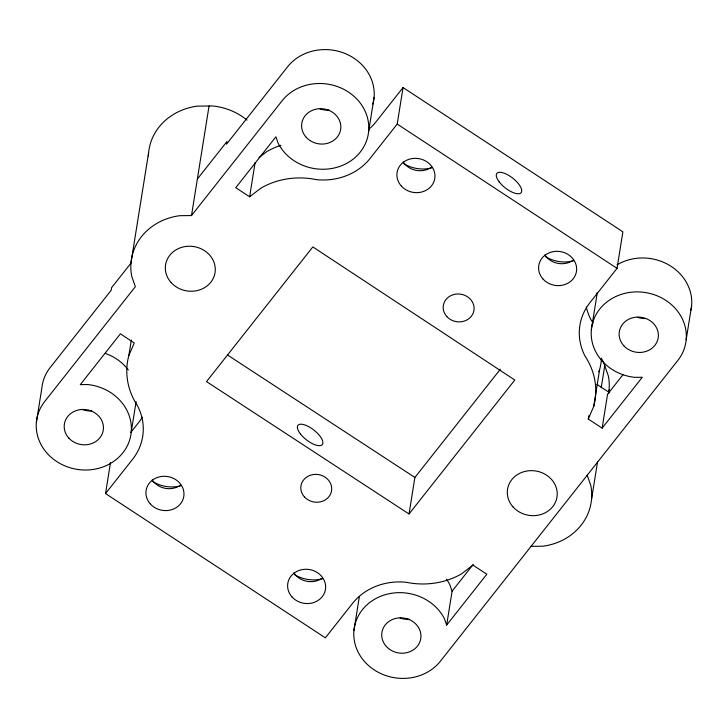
<?xml version="1.0" encoding="UTF-8"?>
<svg xmlns="http://www.w3.org/2000/svg" width="728" height="728" viewBox="0 0 728 728"><rect width="100%" height="100%" fill="white"/><g stroke="black" fill="none" stroke-linecap="round" stroke-linejoin="round"><path stroke-width="1.09" d="M36.4 422.113L41.833 388.206A47.693 42.761 9.1 0 1 50.159 367.576L111.184 290.272L111.602 287.669L131.577 262.371M131.04 262.462L148.585 152.916M588.788 415.715L588.26 419.037L602.138 428.137L642.287 377.268L634.798 377.359A47.693 42.761 9.1 0 1 592.756 322.422A47.693 42.761 9.1 0 1 658.694 296.469A47.693 42.761 9.1 0 1 677.841 360.424L440.422 661.179A47.693 42.761 9.1 0 1 367.84 664.928A47.693 42.761 9.1 0 1 373.901 599.672A47.693 42.761 9.1 0 1 444.38 618.591L446.664 625.088L486.823 574.219L472.945 565.119L461.561 573.846A73.883 66.239 9.1 0 1 406.288 582.291A59.614 53.444 9.1 0 0 352.489 603.466L325.361 637.837L105.533 493.566L110.492 462.589M105.533 493.566L132.66 459.195A59.614 53.444 9.1 0 0 137.61 405.96A73.883 66.239 9.1 0 1 128.847 355.482L131.331 339.994M131.222 432.159L136.127 401.538M128.847 355.482L134.252 343.015L120.411 333.797L80.28 384.639L87.77 384.548A47.693 42.761 9.1 0 1 129.812 439.485A47.693 42.761 9.1 0 1 63.873 465.438A47.693 42.761 9.1 0 1 44.727 401.483L135.363 286.668L131.777 276.449A59.614 53.444 9.1 0 1 179.743 215.688L191.51 215.552L209.054 106.006M191.51 215.552L282.146 100.728A47.693 42.761 9.1 0 1 354.736 96.979A47.693 42.761 9.1 0 1 348.666 162.235A47.693 42.761 9.1 0 1 278.187 143.316L275.903 136.819L235.754 187.688L249.631 196.787L255.119 162.49M368.641 131.404L374.065 97.497M249.631 196.787L261.006 188.07A73.883 66.239 9.1 0 1 316.28 179.616A59.614 53.444 9.1 0 0 370.079 158.44L397.206 124.069L403.057 87.551L622.886 231.823L617.044 268.341L589.908 302.712A59.614 53.444 9.1 0 0 584.957 355.947A73.883 66.239 9.1 0 1 593.72 406.424L588.26 419.037M353.935 630.503L359.359 596.596M409.036 513.986L514.796 380.016L312.831 246.929L206.515 381.609L409.036 513.986L414.887 477.468L500.336 369.223M446.664 625.088L452.097 591.182L449.813 584.684A47.693 42.761 9.1 0 0 446.482 579.242M591.345 329.748L596.778 295.841A47.693 42.761 9.1 0 1 597.233 292.519M593.72 406.424L599.572 369.906A73.883 66.239 9.1 0 0 601.51 358.149M601.201 387.824L604.75 365.693M602.138 428.137L607.562 394.23L623.059 374.601M591.527 499.444L597.615 461.443M608.535 393.257L609.072 389.899M686.167 339.794L691.6 305.887M598.725 371.844L599.572 369.906M197.361 179.033L226.945 141.551L226.526 144.162L287.578 66.821A47.693 42.761 9.1 0 1 346.219 53.999A47.693 42.761 9.1 0 1 372.863 104.104M130.858 432.377L138.511 422.677A59.614 53.444 9.1 0 0 142.242 417.271M403.057 87.551L375.921 121.922A59.614 53.444 9.1 0 1 369.005 129.147M452.097 591.182L473.227 564.409M258.977 157.594L266.858 151.551A73.883 66.239 9.1 0 1 280.899 145.3M531.058 546.364L542.824 546.218A59.614 53.444 9.1 0 0 590.79 485.458L587.205 475.238M227.582 355.036L414.887 477.468M397.206 124.069L617.044 268.341M596.869 384.329L609.755 392.783M601.401 358.558A59.614 53.444 9.1 0 1 603.603 362.444L608.335 375.912A59.614 53.444 9.1 0 1 608.672 393.093M617.044 264.828A47.693 42.761 9.1 0 1 670.097 265.711A47.693 42.761 9.1 0 1 690.927 310.31M105.333 353.389A47.693 42.761 9.1 0 1 128.319 369.979M329.129 110.083A19.674 17.636 9.1 0 1 320.02 108.9M91.719 410.847A19.674 17.636 9.1 0 1 82.601 409.664M645.636 318.546A19.674 17.636 9.1 0 1 637.546 317.299M409.245 619.237A19.674 17.636 9.1 0 1 400.136 618.054M586.304 307.025A59.614 53.444 9.1 0 0 590.808 319.437A73.883 66.239 9.1 0 1 593.174 323.268M148.394 156.129A59.614 53.444 9.1 0 1 197.288 106.142L212.794 105.96A59.614 53.444 9.1 0 1 247.019 120.084M322.622 578.787A33.388 29.93 9.1 0 1 294.385 574.529M180.953 485.813A33.388 29.93 9.1 0 1 152.716 481.554M573.6 260.842A33.388 29.93 9.1 0 1 545.363 256.584M431.931 167.868A33.388 29.93 9.1 0 1 403.694 163.609M322.431 577.977A19.074 17.099 9.1 0 1 293.866 572.89M180.762 484.994A19.074 17.099 9.1 0 1 152.198 479.916M573.409 260.033A19.074 17.099 9.1 0 1 544.844 254.946M431.74 167.049A19.074 17.099 9.1 0 1 403.175 161.971M171.235 282.682A25.043 22.45 9.1 0 0 213.814 277.077A25.043 22.45 9.1 0 0 185.868 246.455A25.043 22.45 9.1 0 0 171.235 282.682M386.359 646.491A19.674 17.636 9.1 0 0 419.81 642.078A19.674 17.636 9.1 0 0 397.861 618.027A19.674 17.636 9.1 0 0 386.359 646.491M623.778 345.727A19.674 17.636 9.1 0 0 657.229 341.323A19.674 17.636 9.1 0 0 635.271 317.262A19.674 17.636 9.1 0 0 623.778 345.727M68.832 438.092A19.674 17.636 9.1 0 0 102.284 433.688A19.674 17.636 9.1 0 0 80.326 409.627A19.674 17.636 9.1 0 0 68.832 438.092M306.242 137.337A19.674 17.636 9.1 0 0 339.694 132.924A19.674 17.636 9.1 0 0 317.745 108.872A19.674 17.636 9.1 0 0 306.242 137.337M513.195 507.107A25.043 22.45 9.1 0 0 555.764 501.501A25.043 22.45 9.1 0 0 527.827 470.88A25.043 22.45 9.1 0 0 513.195 507.107M499.244 181.918A15.497 6.143 38.3 0 0 520.984 192.82A15.497 6.143 38.3 0 0 506.752 174.311A15.497 6.143 38.3 0 0 499.244 181.918M304.45 496.942A15.497 13.896 9.1 0 0 330.803 493.466A15.497 13.896 9.1 0 0 313.504 474.52A15.497 13.896 9.1 0 0 304.45 496.942M446.828 316.571A15.497 13.896 9.1 0 0 473.191 313.095A15.497 13.896 9.1 0 0 455.892 294.139A15.497 13.896 9.1 0 0 446.828 316.571M292.101 597.042A19.074 17.099 9.1 0 0 324.533 592.765A19.074 17.099 9.1 0 0 303.248 569.442A19.074 17.099 9.1 0 0 292.101 597.042M150.432 504.067A19.074 17.099 9.1 0 0 182.864 499.79A19.074 17.099 9.1 0 0 161.58 476.458A19.074 17.099 9.1 0 0 150.432 504.067M543.079 279.097A19.074 17.099 9.1 0 0 575.52 274.82A19.074 17.099 9.1 0 0 554.226 251.497A19.074 17.099 9.1 0 0 543.079 279.097M401.41 186.122A19.074 17.099 9.1 0 0 433.852 181.845A19.074 17.099 9.1 0 0 412.558 158.513A19.074 17.099 9.1 0 0 401.41 186.122M300.373 433.852A15.497 6.143 38.2 0 0 322.14 444.717A15.497 6.143 38.2 0 0 307.889 426.226A15.497 6.143 38.2 0 0 300.373 433.852"/></g></svg>
